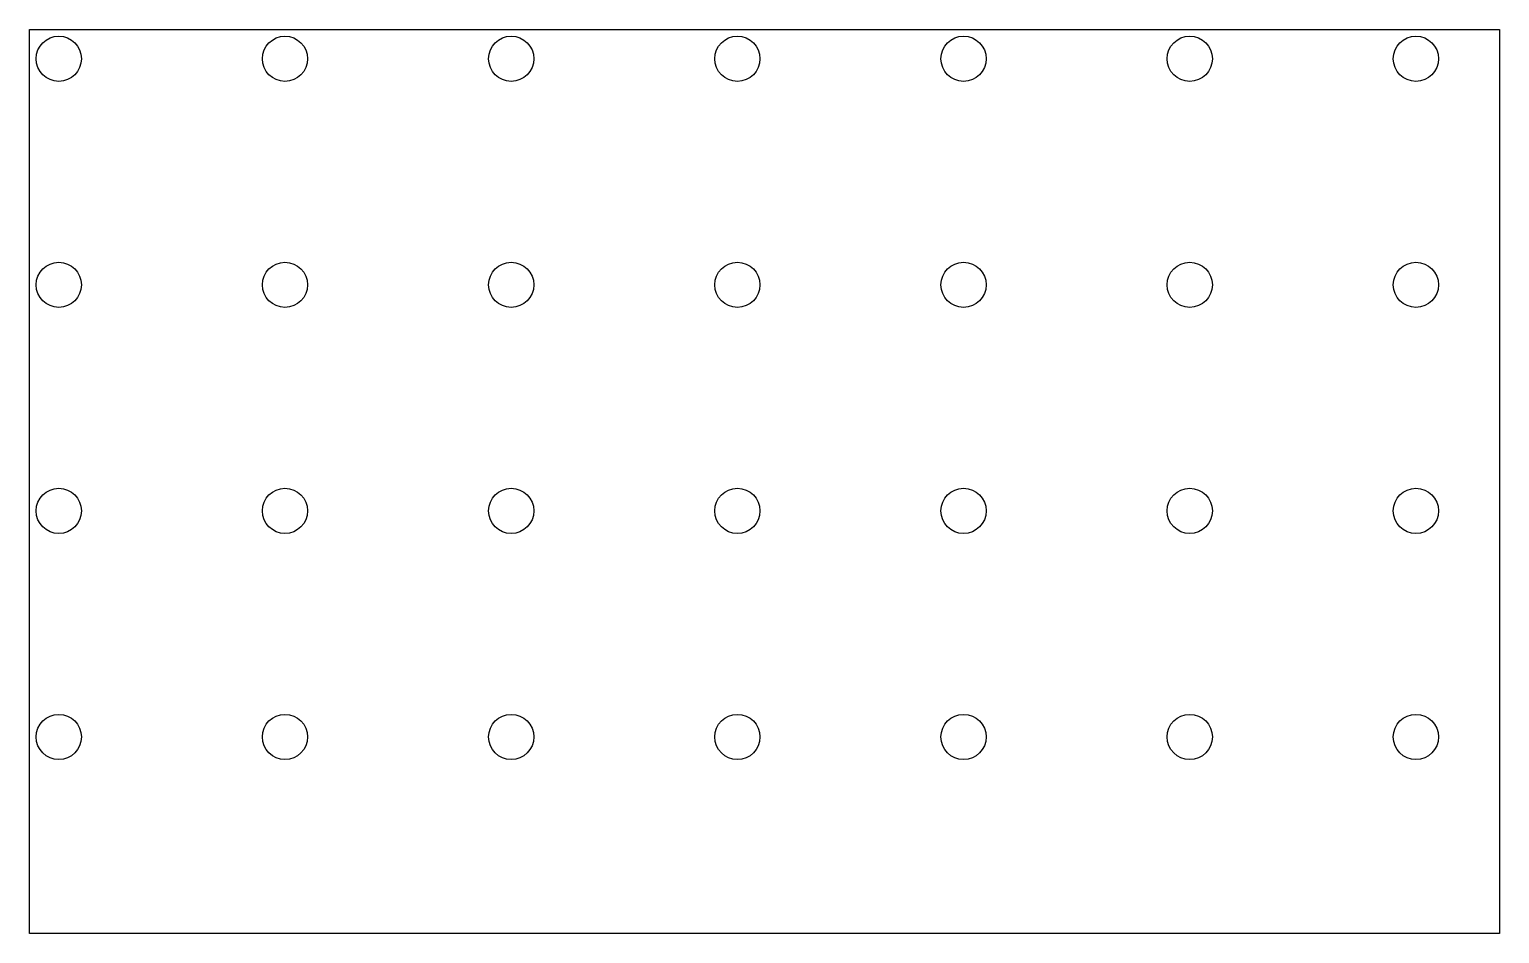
# Model space of a CAD drawing. Header units: millimetres. Extents: x -32.5 to 32.5, y -27.8 to 12.2.
import ezdxf

# ---------------------------------------------------------------- set-up
doc = ezdxf.new("R2010")
doc.units = ezdxf.units.MM
doc.layers.add('Sketch', color=7, linetype='CONTINUOUS')

msp = doc.modelspace()

# ---------------------------------------------------------------- linework, layer by layer
at = {"layer": 'Sketch'}
for p, q in [((-32.507, -27.7979), (-32.507, 12.2021)), ((-32.507, 12.2021), (32.493, 12.2021)), ((32.493, 12.2021), (32.493, -27.7979)), ((32.493, -27.7979), (-32.507, -27.7979))]:
    msp.add_line(p, q, dxfattribs=at)
for centre in [(-31.207, 10.9021), (-21.207, 10.9021), (-11.207, 10.9021), (-1.207, 10.9021), (8.793, 10.9021), (18.793, 10.9021), (28.793, 10.9021), (-31.207, 0.902066), (-21.207, 0.902066), (-11.207, 0.902066), (-1.207, 0.902066), (8.793, 0.902066), (18.793, 0.902066), (28.793, 0.902066), (-31.207, -9.09793), (-21.207, -9.09793), (-11.207, -9.09793), (-1.207, -9.09793), (8.793, -9.09793), (18.793, -9.09793), (28.793, -9.09793), (-31.207, -19.0979), (-21.207, -19.0979), (-11.207, -19.0979), (-1.207, -19.0979), (8.793, -19.0979), (18.793, -19.0979), (28.793, -19.0979)]:
    msp.add_circle(centre, 1, dxfattribs=at)

doc.saveas('drawing.dxf')
